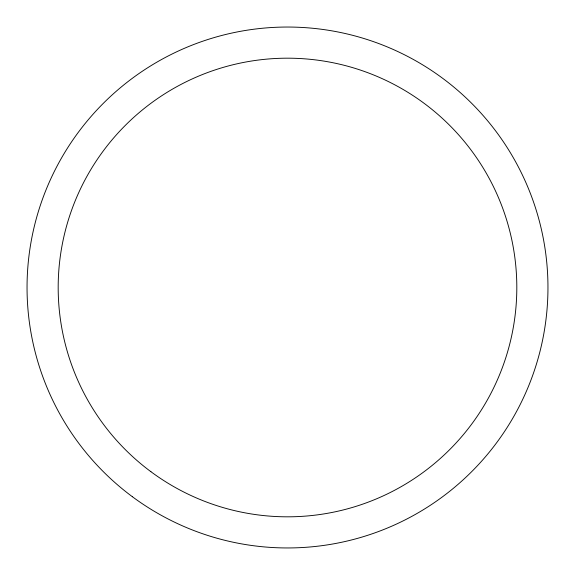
<?xml version="1.0" encoding="UTF-8"?>
<svg xmlns="http://www.w3.org/2000/svg" width="575" height="575" viewBox="0 0 575 575"><rect width="100%" height="100%" fill="white"/><g stroke="black" fill="none" stroke-linecap="round" stroke-linejoin="round"><path stroke-width="0.86" d="M132.336 496.692A260.461 260.461 0 0 0 546.25 317.285A260.461 260.461 0 0 0 183.914 48.523A260.461 260.461 0 0 0 132.336 496.692M150.887 471.68A229.31 229.31 0 0 0 515.308 313.72A229.31 229.31 0 0 0 196.305 77.1A229.31 229.31 0 0 0 150.887 471.68"/></g></svg>
